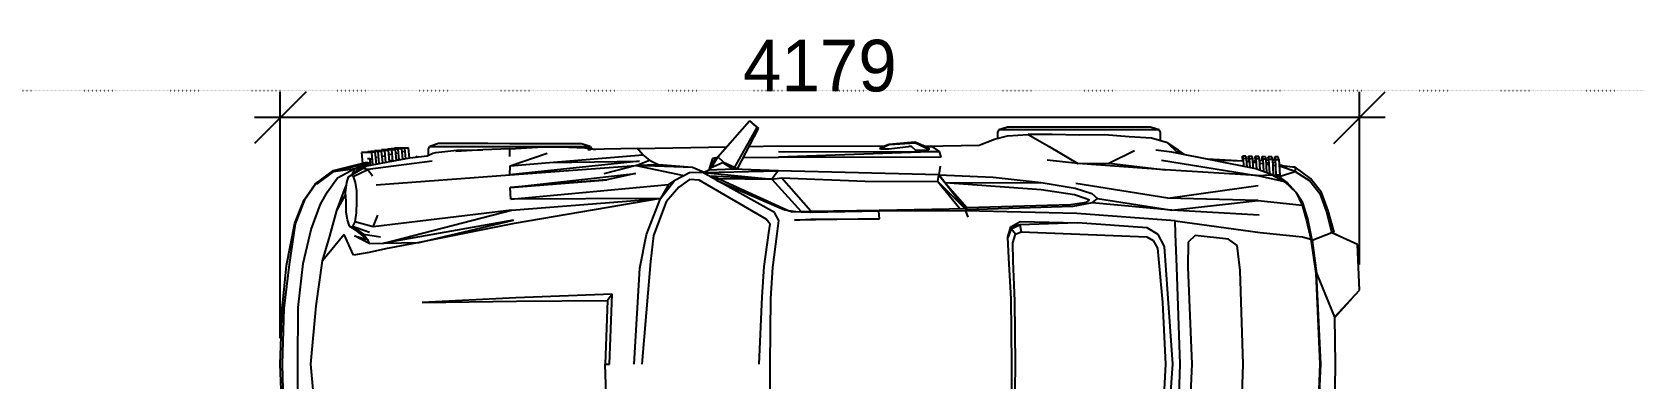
# Model space of a CAD drawing. Header units: millimetres. Extents: x 85290 to 188623, y -54691 to 10726.
# Drawn here: x 88447 to 94653, y -11119 to -9777 of the extents above; entities that cross this region are included whole.
import ezdxf

# ---------------------------------------------------------------- set-up
doc = ezdxf.new("R2010")
doc.units = ezdxf.units.MM
doc.linetypes.add('ACAD_ISO07W100', pattern=[3, 0, -3])
doc.layers.add('AUTO', color=150, linetype='Continuous')
doc.layers.add('RAZMER', color=5, linetype='Continuous')
doc.styles.add('WROMLATS', font='wromlats.shx', dxfattribs={"bigfont": 'bigfont.shx'})
doc.dimstyles.new('juka', dxfattribs={"dimscale": 100, "dimtxt": 2, "dimasz": 2, "dimexe": 1, "dimexo": 1, "dimgap": 1, "dimtad": 1, "dimtoh": 1, "dimdec": 0, "dimzin": 0, "dimdsep": 46, "dimtxsty": 'WROMLATS', "dimblk": 'OBLIQUE', "dimcen": -3, "dimdle": 1, "dimclrd": 256, "dimclre": 256, "dimclrt": 256, "dimadec": 0, "dimazin": 0, "dimtfac": 1, "dimtdec": 0, "dimtix": 1, "dimtmove": 2, "dimatfit": 3, "dimldrblk": 'ORIGIN2', "dimfxl": 1, "dimtvp": 2.5, "dimtolj": 1, "dimtzin": 0, "dimarcsym": 0})

# ---------------------------------------------------------------- blocks, each defined once
blk = doc.blocks.new('a_22')
for p, q in [((-13.536036, 256.965017), (0, 257.374668)), ((-13.302052, 257.392549), (0, 257.886267)), ((0, 257.886267), (13.302636, 257.392502)), ((0, 257.374668), (13.536715, 256.964969)), ((10.944825, 257.480001), (12.995118, 257.519293)), ((12.995118, 257.519293), (16.505664, 257.082128)), ((13.302636, 257.392502), (24.105075, 256.345701)), ((13.536715, 256.964969), (24.307811, 255.637598)), ((24.105075, 256.345701), (34.453025, 254.325819)), ((24.307811, 255.637598), (34.226071, 254.142618)), ((-13.799024, 253.48463), (0, 253.574657)), ((0, 253.574657), (13.799607, 253.48463)), ((13.799607, 253.48463), (24.566307, 252.256965)), ((24.566307, 252.256965), (32.886913, 250.321722)), ((34.226071, 254.142618), (40.103024, 251.887226)), ((34.453025, 254.325819), (40.116015, 252.061558)), ((40.117967, 252.002001), (34.453025, 254.325819)), ((40.116015, 252.061558), (40.117967, 252.002001)), ((40.116015, 252.061558), (43.898436, 249.430704)), ((40.117967, 252.002001), (44.081053, 249.163055)), ((-14.208496, 249.132109), (0, 250.430679)), ((0, 250.430679), (14.209079, 249.132109)), ((14.209079, 249.132109), (25.249412, 247.576523)), ((25.249412, 247.576523), (31.21787, 245.768738)), ((31.668454, 242.274666), (25.249412, 247.576523)), ((32.886913, 250.321722), (39.068749, 248.01774)), ((39.068749, 248.01774), (42.074999, 246.35458)), ((43.898436, 249.430704), (44.328612, 248.832273)), ((47.075681, 244.902944), (43.958103, 249.057245)), ((44.081053, 249.163055), (47.266893, 244.906711)), ((31.21787, 245.768738), (37.54619, 244.021368)), ((37.54619, 244.021368), (41.329881, 241.90731)), ((37.54619, 244.021368), (43.232226, 241.939783)), ((42.074999, 246.35458), (45.478806, 243.892717)), ((45.478806, 243.892717), (47.759764, 239.667034)), ((49.124021, 236.149454), (47.075681, 244.902944)), ((47.075681, 244.902944), (47.759764, 239.667034)), ((47.266893, 244.906711), (49.31406, 236.715317)), ((26.574412, 240.021515), (31.668454, 242.274666)), ((27.287888, 236.171722), (26.574412, 240.021515)), ((29.444042, 236.149502), (31.352147, 239.718437)), ((31.352147, 239.718437), (30.436718, 236.574125)), ((30.436718, 236.574125), (32.74365, 239.423036)), ((33.613866, 240.253734), (31.728708, 237.519836)), ((32.74365, 239.423036), (31.728708, 237.519836)), ((32.11455, 236.095238), (33.613866, 240.253734)), ((33.72949, 240.978193), (32.74365, 239.423036)), ((33.451855, 240.499401), (33.72949, 240.978193)), ((33.613866, 240.253734), (33.451855, 240.499401)), ((33.512792, 235.198307), (34.758007, 239.693165)), ((34.758007, 239.693165), (33.613866, 240.253734)), ((33.72949, 240.978193), (35.242673, 241.444111)), ((36.971774, 239.35709), (34.758007, 239.693165)), ((35.242673, 241.444111), (37.124607, 241.766977)), ((39.624706, 239.267397), (36.971774, 239.35709)), ((37.124607, 241.766977), (39.797166, 241.779136)), ((42.29736, 239.276933), (39.624706, 239.267397)), ((39.797166, 241.779136), (41.880661, 241.953325)), ((41.880661, 241.953325), (44.39443, 241.588163)), ((44.400292, 239.55822), (42.29736, 239.276933)), ((43.232226, 241.939783), (43.50537, 241.717291)), ((43.232226, 241.939783), (43.744725, 241.682529)), ((44.39443, 241.588163), (45.770895, 241.178083)), ((45.800388, 240.057993), (44.400292, 239.55822)), ((45.770895, 241.178083), (46.186813, 240.598678)), ((46.186813, 240.598678), (45.800388, 240.057993)), ((45.800388, 240.057993), (47.572948, 236.498308)), ((46.186813, 240.598678), (47.797069, 237.819052)), ((47.759764, 239.667034), (46.302831, 240.398359)), ((46.998143, 239.305258), (46.463182, 240.121651)), ((46.890624, 239.469385), (47.193651, 239.305305)), ((47.193651, 239.305305), (46.998143, 239.305258)), ((47.797069, 237.819052), (46.998143, 239.305258)), ((46.998143, 239.305258), (48.427342, 236.742925)), ((48.427342, 236.742925), (47.193651, 239.305305)), ((47.759764, 239.667034), (48.069237, 237.486791)), ((47.759764, 239.667034), (49.124021, 236.149454)), ((28.177341, 232.130813), (27.287888, 236.171722)), ((30.436718, 236.574125), (29.444042, 236.149502)), ((29.444042, 236.149502), (29.578513, 232.598829)), ((31.728708, 237.519836), (30.436718, 236.574125)), ((31.728708, 237.519836), (31.05205, 233.402061)), ((37.624997, 201.376819), (33.512792, 235.198307)), ((33.512792, 235.198307), (36.409762, 234.003734)), ((47.572948, 236.498308), (45.967087, 235.339165)), ((47.572948, 236.498308), (47.797069, 237.819052)), ((49.584275, 220.762729), (47.572948, 236.498308)), ((48.427342, 236.742925), (50.351658, 226.24464)), ((48.702635, 235.241318), (51.705174, 235.529613)), ((48.753416, 235.815668), (50.114354, 235.887241)), ((51.698337, 238.0517), (49.043747, 237.796831)), ((49.31406, 236.715317), (49.124021, 236.149454)), ((49.124021, 236.149454), (49.162693, 235.837173)), ((50.114354, 235.887241), (50.11201, 236.549377)), ((50.114354, 235.887241), (50.15781, 235.699272)), ((51.705174, 235.529613), (51.698337, 238.0517)), ((51.698337, 238.0517), (51.809373, 237.174749)), ((51.816307, 234.652614), (51.705174, 235.529613)), ((51.809373, 237.174749), (51.816307, 234.652614)), ((51.893943, 236.50732), (51.811228, 236.499357)), ((51.90078, 233.985185), (51.893943, 236.50732)), ((51.893943, 236.50732), (52.005076, 235.630274)), ((52.005076, 235.630274), (52.011913, 233.108187)), ((29.703903, 223.90213), (28.177341, 232.130813)), ((29.578513, 232.598829), (29.703903, 223.90213)), ((35.169431, 200.885916), (29.578513, 232.598829)), ((29.578513, 232.598829), (37.624997, 201.376819)), ((43.762108, 234.486484), (46.243846, 201.751423)), ((48.862499, 234.368944), (51.816307, 234.652614)), ((48.984177, 233.705091), (51.90078, 233.985185)), ((49.144041, 232.832813), (52.011913, 233.108187)), ((49.287986, 232.047748), (52.111911, 232.318926)), ((49.447849, 231.17547), (52.222947, 231.441927)), ((49.737107, 231.203222), (49.810251, 230.612564)), ((50.430759, 234.519529), (50.511717, 234.170055)), ((50.784666, 232.990312), (50.893455, 232.520151)), ((51.166404, 231.340456), (51.281932, 230.84116)), ((52.011913, 233.108187), (51.90078, 233.985185)), ((52.104978, 234.84106), (52.007225, 234.831667)), ((52.111911, 232.318926), (52.104978, 234.84106)), ((52.104978, 234.84106), (52.216111, 233.964014)), ((52.222947, 231.441927), (52.111911, 232.318926)), ((52.216111, 233.964014), (52.222947, 231.441927)), ((52.319823, 233.145332), (52.218358, 233.135605)), ((52.326658, 230.623245), (52.319823, 233.145332)), ((52.319823, 233.145332), (52.430857, 232.268333)), ((52.430857, 232.268333), (52.437791, 229.746246)), ((52.518846, 231.574058), (52.432811, 231.565761)), ((52.525681, 229.051924), (52.518846, 231.574058)), ((52.518846, 231.574058), (52.62988, 230.697012)), ((49.597068, 230.361128), (52.326658, 230.623245)), ((49.757029, 229.488802), (52.437791, 229.746246)), ((49.883592, 228.798199), (52.525681, 229.051924)), ((49.947263, 229.507112), (50.015819, 228.954553)), ((50.043454, 227.925873), (52.636814, 228.174877)), ((50.142088, 227.935362), (50.230173, 227.224731)), ((50.181639, 227.167606), (52.733299, 227.412557)), ((51.554881, 229.661417), (51.641893, 229.285288)), ((51.914842, 228.105545), (52.017478, 227.662039)), ((52.437791, 229.746246), (52.326658, 230.623245)), ((52.636814, 228.174877), (52.525681, 229.051924)), ((52.62988, 230.697012), (52.636814, 228.174877)), ((52.726462, 229.934692), (52.631639, 229.925632)), ((52.733299, 227.412557), (52.726462, 229.934692)), ((52.726462, 229.934692), (52.837595, 229.057646)), ((52.844432, 226.535511), (52.733299, 227.412557)), ((52.837595, 229.057646), (52.844432, 226.535511)), ((34.336325, 200.720119), (29.703903, 223.90213)), ((29.703903, 223.90213), (35.169431, 200.885916)), ((50.342381, 226.29528), (52.844432, 226.535511)), ((50.351658, 226.24464), (50.34531, 226.295566)), ((50.351658, 226.24464), (50.850388, 221.972084)), ((50.527635, 224.737453), (50.769041, 224.360418)), ((50.769041, 224.360418), (50.581346, 224.276924)), ((15.016406, 223.185205), (15.347653, 200.159502)), ((16.20537, 200.306225), (15.016406, 223.185205)), ((50.850388, 221.972084), (51.544822, 220.592785)), ((51.003025, 221.668863), (52.601267, 221.6681)), ((51.544822, 220.592785), (51.718747, 219.857883)), ((51.718747, 219.857883), (52.231052, 214.701605)), ((52.601267, 221.6681), (53.186424, 221.361351)), ((53.186424, 221.361351), (53.188182, 220.403671)), ((53.8541, 219.21587), (53.186424, 221.361351)), ((53.188182, 220.403671), (53.188182, 217.620563)), ((53.188182, 217.620563), (53.186424, 213.284397)), ((53.852635, 207.155227), (53.85537, 215.884304)), ((53.85537, 218.362999), (53.8541, 219.21587)), ((53.85537, 215.884304), (53.85537, 218.362999)), ((52.362986, 208.364725), (51.910057, 214.986801)), ((52.231052, 214.701605), (52.362986, 208.364725)), ((53.186424, 213.284397), (53.185154, 207.819557)), ((52.612205, 201.801061), (52.362986, 208.364725)), ((53.185154, 207.819557), (53.178319, 195.70055)), ((53.849901, 201.759004), (53.852635, 207.155227)), ((15.347653, 200.159502), (15.51572, 177.93622)), ((17.059081, 176.734543), (16.20537, 200.306225)), ((40.494042, 164.979553), (34.336325, 200.720119)), ((37.624997, 201.376819), (40.494042, 164.979553)), ((40.314352, 201.541567), (43.126365, 201.726579)), ((40.494042, 164.979553), (40.314352, 201.541567)), ((40.314352, 201.541567), (43.857029, 163.003921)), ((43.126365, 201.726579), (44.891014, 179.979324)), ((44.976657, 178.062725), (43.126365, 201.726579)), ((43.126365, 201.726579), (46.539549, 171.080255)), ((46.243846, 201.751423), (48.454393, 201.710701)), ((49.6124, 170.096302), (46.243846, 201.751423)), ((46.243846, 201.751423), (48.55117, 170.906019)), ((48.454393, 201.710701), (49.255369, 192.039537)), ((48.454393, 201.710701), (51.492771, 192.675352)), ((50.705662, 201.763534), (52.612205, 201.801061)), ((52.612205, 201.801061), (53.043455, 193.505907)), ((53.846579, 196.361732), (53.849901, 201.759004)), ((53.842967, 191.491651), (53.846579, 196.361732)), ((49.255369, 192.039537), (49.6124, 170.096302)), ((49.255369, 192.039537), (51.123534, 169.272947)), ((53.043455, 193.505907), (52.99033, 187.321234)), ((53.178319, 195.70055), (53.174315, 190.232324)), ((53.174315, 190.232324), (53.170506, 185.891008)), ((53.839549, 187.625122), (53.842967, 191.491651)), ((52.99033, 187.321234), (52.861327, 183.430862)), ((52.99033, 187.321234), (52.993455, 187.622022)), ((52.993455, 187.622022), (52.993455, 187.786817)), ((53.164646, 182.136392), (53.834372, 184.281206)), ((53.170506, 185.891008), (53.167185, 183.101368)), ((53.834372, 184.281206), (53.83662, 185.14061)), ((53.83662, 185.14061), (53.839549, 187.625122)), ((44.681736, 181.834078), (44.740525, 181.83403)), ((52.406932, 182.683372), (52.365525, 182.094097)), ((52.631639, 170.611524), (52.406932, 182.683372)), ((52.437791, 180.976963), (52.861327, 183.430862)), ((52.861327, 183.430862), (52.440819, 180.861091)), ((53.164646, 182.136392), (52.601267, 181.841659)), ((53.167185, 183.101368), (53.164646, 182.136392)), ((-15.515238, 177.936268), (0, 178.493213)), ((0, 178.493213), (0, 177.378702)), ((15.51572, 177.93622), (0, 178.493213)), ((0, 177.378702), (17.059081, 176.734543)), ((17.059081, 176.734543), (15.51572, 177.93622)), ((44.891014, 179.979324), (44.976657, 178.062725)), ((46.539549, 171.080255), (44.976657, 178.062725)), ((48.55117, 170.906019), (46.452635, 178.808498)), ((0, 171.410656), (23.45781, 170.02182)), ((25.045311, 167.389774), (0, 169.482136)), ((23.45781, 170.02182), (31.696581, 168.405008)), ((48.55117, 170.906019), (46.054685, 159.263134)), ((48.063573, 157.15847), (48.55117, 170.906019)), ((48.665134, 165.34934), (48.55117, 170.906019)), ((48.55117, 170.906019), (49.848045, 167.668772)), ((51.123534, 169.272947), (49.848045, 167.668772)), ((51.123534, 169.272947), (52.288475, 170.220184)), ((52.288475, 170.220184), (52.631639, 170.611524)), ((52.631639, 170.611524), (53.077732, 148.77944)), ((31.409374, 166.627168), (25.045311, 167.389774)), ((39.6041, 163.588142), (31.409374, 166.627168)), ((31.696581, 168.405008), (40.494042, 164.979553)), ((43.857029, 163.003921), (40.494042, 164.979553)), ((40.494042, 164.979553), (44.895115, 161.434793)), ((48.063573, 157.15847), (48.665134, 165.34934)), ((49.848045, 167.668772), (48.665134, 165.34934)), ((43.230271, 160.443783), (39.6041, 163.588142)), ((44.895115, 161.434793), (43.857029, 163.003921)), ((44.895115, 161.434793), (46.786131, 157.895231)), ((45.063671, 157.839107), (43.230271, 160.443783)), ((44.950193, 155.468035), (45.063671, 157.839107)), ((46.772459, 154.294824), (48.063573, 157.15847)), ((46.786131, 157.895231), (46.854685, 154.751348)), ((35.36953, 139.106941), (44.950193, 155.468035)), ((37.026366, 137.114334), (46.854685, 154.751348)), ((46.772459, 154.294824), (45.181054, 137.728977)), ((45.181054, 137.728977), (45.869627, 152.983379)), ((46.452635, 154.029798), (46.772459, 154.294824)), ((46.854685, 154.751348), (46.772459, 154.294824)), ((46.772459, 154.294824), (47.212401, 136.16724)), ((47.347849, 153.142357), (46.772459, 154.294824)), ((47.583103, 147.161579), (47.347849, 153.142357)), ((47.347849, 153.142357), (48.011326, 152.552986)), ((49.005955, 152.674675), (47.347849, 153.142357)), ((37.620407, 134.081602), (45.361814, 150.991154)), ((44.850388, 151.154184), (37.667772, 134.569979)), ((37.941208, 135.375643), (44.351071, 150.258064)), ((45.361814, 150.991154), (45.181054, 137.728977)), ((45.361814, 150.991154), (45.718553, 152.712297)), ((49.263768, 149.705314), (47.583103, 147.161579)), ((48.011326, 152.552986), (49.340038, 149.531841)), ((48.011326, 152.552986), (50.372068, 151.38278)), ((50.654295, 150.910044), (48.011326, 152.552986)), ((49.340038, 149.531841), (48.111327, 146.818018)), ((50.237986, 152.211284), (49.005955, 152.674675)), ((49.340038, 149.531841), (50.654295, 150.910044)), ((50.372068, 151.38278), (50.237986, 152.211284)), ((50.249022, 151.1621), (50.372068, 151.38278)), ((50.372068, 151.38278), (50.377831, 151.082039)), ((50.654295, 150.910044), (59.434666, 143.190193)), ((47.212401, 136.16724), (47.583103, 147.161579)), ((47.583103, 147.161579), (48.156443, 146.917677)), ((48.111327, 146.818018), (47.674021, 146.164274)), ((47.674021, 146.164274), (57.538767, 140.990496)), ((57.790428, 141.401672), (48.111327, 146.818018)), ((50.48369, 144.690704), (50.579099, 136.077499)), ((53.190329, 143.27116), (53.331345, 136.369705)), ((59.434666, 143.190193), (57.538767, 140.990496)), ((57.538767, 140.990496), (57.790428, 141.401672)), ((57.790428, 141.401672), (59.434666, 143.190193)), ((-15.993554, 137.99963), (0, 138.119507)), ((0, 140.791178), (16.442185, 140.103864)), ((0, 138.119507), (15.99394, 137.999582)), ((15.99394, 137.999582), (23.578611, 137.510824)), ((16.442185, 140.103864), (23.856735, 139.636087)), ((23.578611, 137.510824), (31.825781, 136.432695)), ((23.856735, 139.636087), (32.078415, 138.490438)), ((32.078415, 138.490438), (34.182223, 138.126802)), ((34.182223, 138.126802), (35.36953, 139.106941)), ((45.181054, 137.728977), (37.286523, 130.578804)), ((45.181054, 137.728977), (45.478806, 135.376024)), ((47.212401, 136.16724), (45.181054, 137.728977)), ((31.825781, 136.432695), (35.067087, 135.986948)), ((35.067087, 135.986948), (37.026366, 137.114334)), ((37.22324, 132.919979), (37.667772, 134.569979)), ((37.620407, 134.081602), (37.253025, 131.824779)), ((37.35156, 128.160763), (45.478806, 135.376024)), ((37.378221, 133.495235), (37.620407, 134.081602)), ((37.667772, 134.569979), (37.620407, 134.081602)), ((37.667772, 134.569979), (37.941208, 135.375643)), ((45.478806, 135.376024), (44.714647, 114.929151)), ((46.250683, 96.884632), (47.212401, 136.16724)), ((50.579099, 136.077499), (50.626756, 96.333694)), ((51.928806, 96.75312), (50.579099, 136.077499)), ((51.957713, 136.082601), (51.871678, 105.815363)), ((53.331345, 136.369705), (53.213671, 110.310554)), ((35.186618, 132.225752), (35.363963, 128.238392)), ((35.473534, 111.39245), (35.186618, 132.225752)), ((37.026366, 128.165483), (37.22324, 132.919979)), ((37.152245, 131.206035), (37.152245, 131.207561)), ((37.22324, 132.919979), (37.35156, 128.162288)), ((35.363963, 128.238392), (35.473534, 111.39245)), ((37.320897, 111.543321), (37.026366, 128.165483)), ((37.35156, 128.162288), (37.624997, 111.46512)), ((44.714647, 114.929151), (44.611913, 97.144699)), ((35.473534, 111.39245), (37.320897, 111.543321)), ((37.480467, 90.354061), (37.320897, 111.543321)), ((37.320897, 111.543321), (37.320897, 111.508512)), ((37.624997, 111.46512), (38.045504, 90.085316)), ((52.602635, 111.203718), (52.558787, 109.154939)), ((52.846776, 111.332893), (52.602635, 111.203718)), ((53.572166, 109.050894), (52.602635, 111.203718)), ((53.672947, 109.031105), (52.846776, 111.332893)), ((51.871678, 105.815363), (51.928806, 96.75312)), ((52.558787, 109.154939), (53.266306, 103.639507)), ((53.985349, 102.635956), (53.572166, 109.050894)), ((54.2499, 102.764988), (53.672947, 109.031105)), ((53.266306, 103.639507), (52.300878, 102.633858)), ((52.300878, 102.633858), (52.343455, 99.287033)), ((52.343455, 99.287033), (53.985349, 102.635956)), ((52.767869, 99.264049), (54.2499, 102.764988)), ((53.183201, 103.552961), (53.186424, 104.262304)), ((51.928806, 96.75312), (52.978611, 98.303127)), ((52.343455, 99.287033), (52.767869, 99.264049)), ((52.978611, 98.303127), (53.073337, 99.985504)), ((53.205369, 100.297451), (53.470701, 87.055778)), ((44.611913, 97.144699), (38.012206, 91.806221)), ((38.036424, 90.576935), (44.611913, 97.144699)), ((46.250683, 96.884632), (38.037985, 90.495205)), ((38.037985, 90.493202), (44.317478, 95.34359)), ((44.317478, 95.34359), (38.269823, 90.064812)), ((42.573338, 71.879482), (44.317478, 95.34359)), ((44.317478, 95.34359), (46.250683, 96.884632)), ((44.317478, 95.34359), (44.399216, 71.936512)), ((44.611913, 97.144699), (46.250683, 96.884632)), ((46.250683, 96.884632), (45.630273, 83.599186)), ((48.357419, 96.581745), (46.250683, 96.884632)), ((50.626756, 96.333694), (51.928806, 96.75312)), ((37.480467, 90.354061), (35.932615, 89.805412)), ((36.8166, 63.194561), (37.480467, 90.354061)), ((37.660935, 90.201855), (37.480467, 90.354061)), ((38.045504, 90.085316), (37.54287, 90.324497)), ((37.659862, 90.268802), (37.660935, 90.201855)), ((37.660935, 90.201855), (37.706053, 90.246868)), ((37.660935, 90.201855), (37.713962, 90.243053)), ((38.53164, 64.173984), (37.660935, 90.201855)), ((37.926462, 90.142155), (37.660935, 90.201855)), ((38.269823, 90.064812), (38.045504, 90.115356)), ((38.269823, 90.064812), (39.023825, 64.714241)), ((53.470701, 87.055778), (54.968065, 83.280849)), ((45.630273, 83.599186), (44.399216, 71.936512)), ((54.968065, 83.280849), (55.726854, 80.114937)), ((56.660935, 82.555675), (55.141697, 82.556438)), ((57.245701, 82.248974), (56.660935, 82.555675)), ((-15.94131, 79.193592), (0, 79.028225)), ((0, 79.028225), (15.941602, 79.193497)), ((15.443354, 78.352451), (25.12832, 78.726482)), ((15.941602, 79.193497), (25.892967, 79.790497)), ((25.12832, 78.726482), (29.614451, 78.832435)), ((25.892967, 79.790497), (30.968943, 80.02224)), ((29.614451, 78.832435), (31.737986, 78.209781)), ((33.048924, 79.230785), (30.927831, 80.020332)), ((30.968943, 80.02224), (33.496678, 79.301548)), ((31.737986, 78.209781), (33.048924, 79.230785)), ((33.496678, 79.301548), (33.048924, 79.230785)), ((33.048924, 79.230785), (34.018063, 77.077961)), ((34.018063, 77.077961), (33.496678, 79.301548)), ((33.496678, 79.301548), (34.849801, 77.032089)), ((55.726854, 80.114937), (56.07744, 75.091934)), ((57.243943, 68.707084), (57.247068, 78.508186)), ((57.247068, 81.291199), (57.245701, 82.248974)), ((57.912986, 80.103493), (57.245701, 82.248974)), ((57.247068, 78.508186), (57.247068, 81.291199)), ((57.914158, 79.250526), (57.912986, 80.103493)), ((57.914158, 76.771927), (57.914158, 79.250526)), ((-15.443164, 78.352451), (0, 78.160953)), ((0, 78.160953), (15.443354, 78.352451)), ((32.329782, 76.775074), (31.114745, 46.03014)), ((31.737986, 78.209781), (32.329782, 76.775074)), ((34.018063, 77.077961), (32.329782, 76.775074)), ((34.542673, 63.047886), (34.018063, 77.077961)), ((34.849801, 77.032089), (34.542673, 63.047886)), ((56.07744, 75.091934), (53.179881, 69.931888)), ((56.111814, 69.188404), (56.07744, 75.091934)), ((57.911424, 68.04285), (57.914158, 76.771927)), ((41.363766, 63.769817), (42.573338, 71.879482)), ((44.399216, 71.936512), (43.004685, 63.584328)), ((49.042283, 62.941646), (49.838864, 70.397377)), ((53.179881, 69.931888), (49.042283, 62.941646)), ((55.955174, 62.628746), (56.111814, 69.188404)), ((57.237108, 56.588173), (57.243943, 68.707084)), ((57.90869, 62.64658), (57.911424, 68.04285)), ((33.326366, 45.989418), (34.542673, 63.047886)), ((34.969332, 39.129925), (36.8166, 63.194561)), ((39.387694, 59.409046), (38.53164, 64.173984)), ((39.023825, 64.714241), (39.545703, 60.83622)), ((40.397167, 60.884189), (41.363766, 63.769817)), ((40.568748, 40.973186), (44.138768, 63.46035)), ((43.004685, 63.584328), (41.659763, 59.536838)), ((47.453612, 41.562939), (49.042283, 62.941646)), ((49.042283, 62.941646), (49.075682, 55.364895)), ((37.575292, 39.950085), (39.387694, 59.409046)), ((39.387694, 59.409046), (40.446776, 58.12006)), ((39.545703, 60.83622), (40.043553, 60.098076)), ((40.043553, 60.098076), (40.397167, 60.884189)), ((41.659763, 59.536838), (40.446776, 58.12006)), ((56.004783, 56.424236), (55.955174, 62.628746)), ((57.90537, 57.249355), (57.90869, 62.64658)), ((40.446776, 58.12006), (37.575292, 39.950085)), ((49.075682, 55.364895), (47.453612, 41.562939)), ((49.075682, 55.364895), (52.165721, 49.055004)), ((55.48701, 50.375748), (56.004783, 56.424236)), ((57.233201, 51.1199), (57.237108, 56.588173)), ((57.901853, 52.379227), (57.90537, 57.249355)), ((57.229295, 46.778583), (57.233201, 51.1199)), ((57.898436, 48.512745), (57.901853, 52.379227)), ((55.158104, 44.964504), (55.48701, 50.375748)), ((57.895505, 46.028232), (57.898436, 48.512745)), ((28.345018, 43.482017), (15.078026, 42.259884)), ((30.183786, 44.535351), (28.345018, 43.482017)), ((28.709861, 41.71114), (31.691503, 43.317222)), ((31.114745, 46.03014), (30.183786, 44.535351)), ((31.691503, 43.317222), (33.326366, 45.989418)), ((51.770018, 39.922046), (52.224314, 43.82801)), ((54.053221, 41.046238), (55.158104, 44.964504)), ((57.223533, 43.023968), (57.893259, 45.168781)), ((57.223533, 43.023968), (57.225975, 43.988895)), ((57.225975, 43.988895), (57.229295, 46.778583)), ((57.893259, 45.168781), (57.895505, 46.028232)), ((-28.709668, 41.711235), (0, 39.727974)), ((0, 41.514396), (-15.077836, 42.259884)), ((15.078026, 42.259884), (0, 41.514396)), ((0, 39.727974), (28.709861, 41.71114)), ((36.409762, 18.64233), (37.575292, 39.950085)), ((37.575292, 39.950085), (40.004196, 18.888664)), ((40.004196, 18.888664), (40.568748, 40.973186)), ((40.568748, 40.973186), (43.595504, 18.853092)), ((49.856932, 42.441559), (46.054685, 19.223499)), ((46.054685, 19.223499), (47.453612, 41.562939)), ((47.719432, 19.451427), (51.770018, 39.922046)), ((51.461619, 38.363457), (54.053221, 41.046238)), ((54.053221, 41.046238), (52.354197, 38.487434)), ((54.5249, 42.718887), (56.638378, 42.717838)), ((56.638378, 42.717838), (57.223533, 43.023968)), ((-23.681838, 38.715458), (0, 37.937355)), ((0, 35.102653), (-23.650295, 36.064911)), ((0, 37.937355), (23.682031, 38.715362)), ((23.650485, 36.064911), (0, 35.102653)), ((29.778123, 35.985374), (23.650485, 36.064911)), ((23.682031, 38.715362), (31.843552, 39.029312)), ((31.421289, 34.239483), (29.778123, 35.985374)), ((31.843552, 39.029312), (34.969332, 39.129925)), ((34.969332, 39.129925), (32.186129, 18.383407)), ((51.166404, 36.875534), (52.354197, 38.487434)), ((52.354197, 38.487434), (51.418163, 38.143921)), ((30.513182, 26.126766), (31.421289, 34.239483)), ((49.597068, 22.553539), (50.052341, 31.241131)), ((49.597068, 22.553539), (49.810251, 30.017757)), ((22.868552, 23.213386), (28.966209, 24.017715)), ((28.966209, 24.017715), (30.513182, 26.126766)), ((-22.868359, 23.213386), (0, 22.522831)), ((0, 22.522831), (22.868552, 23.213386)), ((47.836716, 20.044231), (50.145018, 20.16468)), ((50.165818, 21.018791), (48.007323, 20.906162)), ((48.137107, 21.562099), (50.181639, 21.668815)), ((50.202439, 22.522926), (48.307615, 22.424126)), ((49.14824, 19.356441), (49.255369, 20.118236)), ((49.377732, 20.988655), (49.468162, 21.631622)), ((49.493552, 21.632957), (49.533982, 21.096325)), ((49.532616, 21.114349), (50.771385, 21.179008)), ((49.590525, 22.501468), (49.597068, 22.553539)), ((49.601365, 22.620201), (50.808103, 22.683143)), ((49.606248, 20.136547), (49.655467, 19.481945)), ((50.145018, 20.16468), (50.165818, 21.018791)), ((50.145018, 20.16468), (50.750585, 20.324898)), ((50.771385, 21.179008), (50.165818, 21.018791)), ((50.181639, 21.668815), (50.202439, 22.522926)), ((50.181639, 21.668815), (50.787303, 21.829033)), ((50.808103, 22.683143), (50.202439, 22.522926)), ((50.750585, 20.324898), (50.771385, 21.179008)), ((50.787303, 21.829033), (50.808103, 22.683143)), ((32.186129, 18.383407), (31.047263, 7.979393)), ((40.004196, 18.888664), (38.840916, 8.108902)), ((44.491112, 12.301731), (46.054685, 19.223499)), ((46.054685, 19.223499), (46.272653, 15.423679)), ((46.272653, 15.423679), (47.719432, 19.451427)), ((46.489842, 16.028404), (50.048631, 16.21418)), ((46.737107, 16.716766), (50.065134, 16.89043)), ((50.085936, 17.744541), (47.049412, 17.58604)), ((47.340916, 18.397617), (50.105369, 18.541908)), ((50.126268, 19.396019), (47.65322, 19.266987)), ((48.698045, 16.156196), (48.791991, 16.823959)), ((48.914548, 17.695427), (49.025681, 18.485546)), ((49.02246, 18.462181), (49.083396, 17.710304)), ((49.153709, 16.842842), (49.206736, 16.188335)), ((49.654099, 19.499969), (50.731931, 19.556236)), ((49.727733, 18.522167), (49.779197, 17.838955)), ((49.777829, 17.857075), (50.6916, 17.904758)), ((49.851365, 16.879272), (49.893748, 16.316604)), ((49.89238, 16.334629), (50.654295, 16.374397)), ((50.048631, 16.21418), (50.027831, 15.360069)), ((50.654295, 16.374397), (50.048631, 16.21418)), ((50.065134, 16.89043), (50.085936, 17.744541)), ((50.065134, 16.89043), (50.670799, 17.050552)), ((50.6916, 17.904758), (50.085936, 17.744541)), ((50.105369, 18.541908), (50.126268, 19.396019)), ((50.105369, 18.541908), (50.711032, 18.70203)), ((50.731931, 19.556236), (50.126268, 19.396019)), ((50.633494, 15.520191), (50.654295, 16.374397)), ((50.670799, 17.050552), (50.6916, 17.904758)), ((50.711032, 18.70203), (50.731931, 19.556236)), ((44.491112, 12.301731), (41.882321, 9.601593)), ((44.399216, 11.738586), (45.802048, 13.698768)), ((46.272653, 15.423679), (44.491112, 12.301731)), ((45.802048, 13.698768), (46.272653, 15.423679)), ((45.802048, 13.698768), (47.055466, 9.794712)), ((46.190917, 13.565254), (46.211716, 14.419365)), ((49.988866, 13.763428), (46.190917, 13.565254)), ((46.211716, 14.419365), (50.009666, 14.617538)), ((46.211716, 14.419365), (46.225193, 14.422893)), ((50.027831, 15.360069), (46.229881, 15.1618)), ((46.229881, 15.1618), (46.232712, 15.277195)), ((47.055466, 9.794712), (48.335935, 13.67712)), ((48.560448, 13.68885), (48.109764, 9.784221)), ((48.109764, 9.784221), (48.355075, 13.678169)), ((48.472264, 14.550304), (48.575486, 15.284252)), ((48.472264, 12.924766), (48.663474, 13.694286)), ((49.277049, 15.320873), (49.33535, 14.600468)), ((49.966013, 15.356827), (50.013376, 14.72826)), ((50.009666, 14.617538), (49.988866, 13.763428)), ((49.988866, 13.763428), (50.594529, 13.923645)), ((50.61533, 14.777756), (50.009666, 14.617538)), ((50.01201, 14.746284), (50.61533, 14.777756)), ((50.027831, 15.360069), (50.633494, 15.520191)), ((50.594529, 13.923645), (50.61533, 14.777756)), ((31.047263, 7.979393), (30.494919, 5.973244)), ((38.840916, 8.108902), (35.093847, 7.018089)), ((35.512206, 6.713104), (39.423534, 7.95269)), ((41.882321, 9.601593), (38.840916, 8.108902)), ((39.423534, 7.95269), (41.882321, 9.601593)), ((41.882321, 9.601593), (44.399216, 11.738586)), ((47.055466, 9.794712), (44.801658, 6.207466)), ((45.367187, 6.051445), (48.109764, 9.784221)), ((48.109764, 9.784221), (47.055466, 9.794712)), ((-22.173637, 4.608059), (0, 3.518581)), ((0, 3.74155), (-22.118652, 4.740333)), ((22.118747, 4.740238), (0, 3.74155)), ((0, 3.518581), (22.173729, 4.608059)), ((22.173729, 4.608059), (11.467188, 0.202179)), ((30.494919, 5.973244), (22.118747, 4.740238)), ((30.1624, 5.675697), (22.173729, 4.608059)), ((30.1624, 5.675697), (35.512206, 6.713104)), ((32.054197, 0.806522), (30.1624, 5.675697)), ((35.093847, 7.018089), (30.494919, 5.973244)), ((44.801658, 6.207466), (41.647848, 3.775883)), ((41.947069, 3.396892), (45.367187, 6.051445)), ((0, 0), (-11.467094, 0.202179)), ((11.467188, 0.202179), (0, 0)), ((11.329102, 0.199795), (16.355663, -4.352951)), ((11.467188, 0.202179), (18.033594, -5.9165)), ((29.221874, -5.46341), (32.054197, 0.806522)), ((31.116208, -1.270008), (32.092088, 0.658703)), ((37.163573, 2.109527), (32.054197, 0.806522)), ((32.054197, 0.806522), (32.189354, 0.278854)), ((32.189354, 0.278854), (37.462401, 1.71175)), ((41.647848, 3.775883), (37.163573, 2.109527)), ((37.462401, 1.71175), (41.947069, 3.396892)), ((18.033594, -5.9165), (29.221874, -5.46341))]:
    blk.add_line(p, q)
blk = doc.blocks.new('_Oblique')
at = {"color": 0, "linetype": 'ByBlock', "lineweight": -2}
blk.add_line((-0.5, -0.5), (0.5, 0.5), dxfattribs=at)
blk = doc.blocks.new('*D88')
at = {"layer": 'Defpoints', "color": 0, "transparency": 16777216}
for p in [(89408, -10108.2), (93586.6, -10776.2), (89408, -11061.9)]:
    blk.add_point(p, dxfattribs=at)
at = {"layer": 'RAZMER', "lineweight": -2, "transparency": 16777216}
for p, q in [((89408, -10961.9), (89408, -10008.2)), ((93586.6, -10676.2), (93586.6, -10008.2)), ((93686.6, -10108.2), (89308, -10108.2))]:
    blk.add_line(p, q, dxfattribs=at)
at = {"layer": 'RAZMER', "lineweight": -2, "transparency": 16777216, "xscale": 200, "yscale": 200, "zscale": 200, "rotation": 180}
blk.add_blockref('_Oblique', (89408, -10108.2), dxfattribs=at)
at = {"layer": 'RAZMER', "lineweight": -2, "transparency": 16777216, "xscale": 200, "yscale": 200, "zscale": 200}
blk.add_blockref('_Oblique', (93586.6, -10108.2), dxfattribs=at)
at = {"layer": 'RAZMER', "transparency": 16777216, "insert": (91497.3, -9908.2), "char_height": 200, "attachment_point": 5, "style": 'WROMLATS'}
blk.add_mtext('\\A1;4179', dxfattribs=at)
blk = doc.blocks.new('_Origin2')
at = {"color": 0, "linetype": 'ByBlock', "lineweight": -2}
blk.add_line((-0.5, 0), (-1, 0), dxfattribs=at)
for radius in [0.5, 0.25]:
    blk.add_circle((0, 0), radius, dxfattribs=at)

msp = doc.modelspace()

# ---------------------------------------------------------------- linework, layer by layer
at = {"layer": 'RAZMER', "linetype": 'ACAD_ISO07W100'}
msp.add_line((123147.4, -10004.9), (85289.7, -10004.9), dxfattribs=at)

# ---------------------------------------------------------------- block references
at = {"layer": 'AUTO', "xscale": 15.84000000000015, "yscale": 15.84000000000015, "zscale": 15.84000000000015, "rotation": 90}
msp.add_blockref('a_22', (93492.9, -11061.9), dxfattribs=at)

# ---------------------------------------------------------------- dimensions: what is measured, and where the dimension line sits
at = {"layer": 'RAZMER'}
dim = msp.add_linear_dim(base=(89408, -10108.2), p1=(93586.6, -10776.2), p2=(89408, -11061.9), dimstyle='juka', dxfattribs=at)
dim.commit()
dim.dimension.update_dxf_attribs({"geometry": '*D88', "text_midpoint": (91497.3, -9908.2)})

doc.saveas('drawing.dxf')
